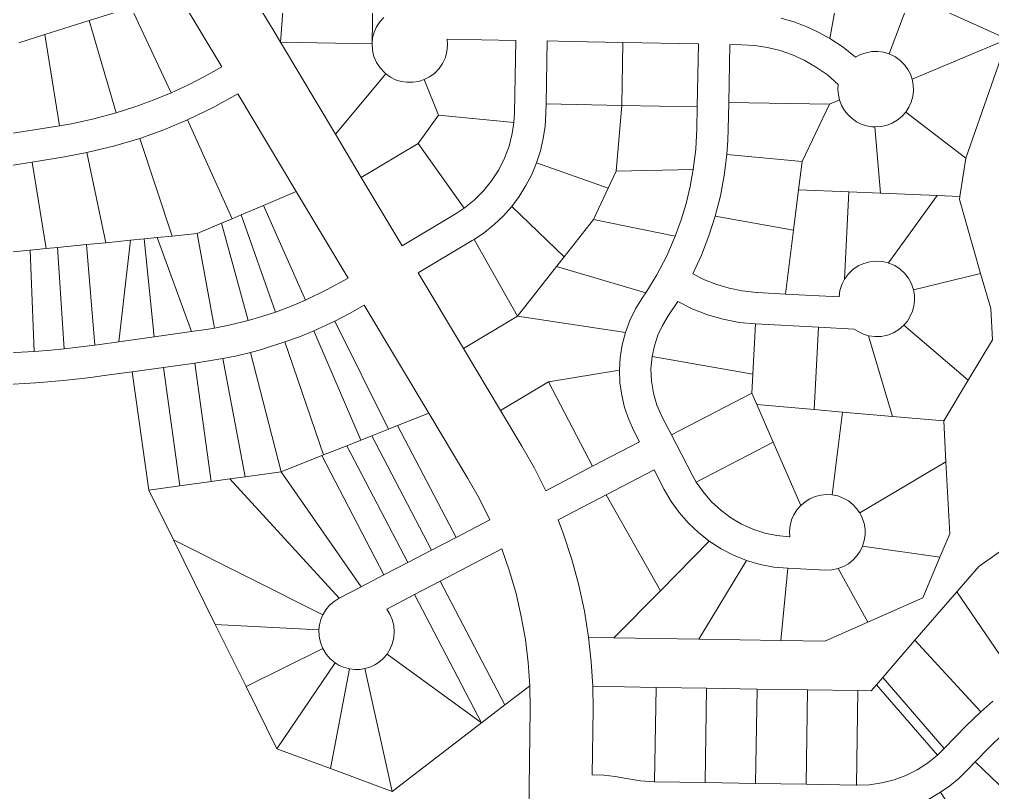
# Model space of a CAD drawing. Header units: feet. Extents: x 2741712 to 2750472, y 1004852 to 1013442.
# Drawn here: x 2742706 to 2744250, y 1011409 to 1012637 of the extents above; entities that cross this region are included whole.
import ezdxf

# ---------------------------------------------------------------- set-up
doc = ezdxf.new("R2010")
doc.units = ezdxf.units.FT
doc.header["$LTSCALE"] = 0.015
doc.header["$MEASUREMENT"] = 0
doc.layers.add('Carver County Parcels', color=7, linetype='Continuous')

msp = doc.modelspace()

# ---------------------------------------------------------------- linework, layer by layer
at = {"layer": 'Carver County Parcels', "lineweight": 5, "ltscale": 100}
for p, q in [((2743133, 1012769), (2743119.7, 1012601)), ((2743265.2, 1012598.3), (2743268.5, 1012766.8)), ((2743035.3, 1012742.2), (2743109.7, 1012617.8)), ((2744013.3, 1012723.1), (2743991.9, 1012606.8)), ((2743026.6, 1012561.9), (2742956.3, 1012679.5)), ((2744120.9, 1012674.6), (2744086, 1012582.4)), ((2742882.9, 1012656.3), (2742816.1, 1012635.2)), ((2742946.6, 1012520.6), (2742882.9, 1012656.3)), ((2744274, 1012605.5), (2744146, 1012663.2)), ((2743277.5, 1012633.4), (2743283.8, 1012640.4)), ((2743914.7, 1012638.9), (2743934.9, 1012633.1)), ((2742816.1, 1012635.2), (2742746, 1012613.1)), ((2742859.3, 1012488.7), (2742816.1, 1012635.2)), ((2743268.6, 1012616.8), (2743272.4, 1012625.4)), ((2743272.4, 1012625.4), (2743277.5, 1012633.4)), ((2743934.9, 1012633.1), (2743954.5, 1012625.8)), ((2743954.5, 1012625.8), (2743973.6, 1012617)), ((2742704.7, 1012600.1), (2742746, 1012613.1)), ((2742769.3, 1012468.3), (2742746, 1012613.1)), ((2743109.7, 1012617.8), (2743119.7, 1012601)), ((2743265.2, 1012598.3), (2743266.2, 1012607.7)), ((2743266.2, 1012607.7), (2743268.6, 1012616.8)), ((2743973.6, 1012617), (2743991.9, 1012606.8)), ((2743265.2, 1012598.3), (2743119.7, 1012601)), ((2743119.7, 1012601), (2743207.1, 1012454.8)), ((2743265.9, 1012588.1), (2743265.2, 1012598.3)), ((2743265.2, 1012598.3), (2743265.2, 1012598.3)), ((2743385.2, 1012596), (2743384.2, 1012586)), ((2743493.4, 1012603.8), (2743384.6, 1012605.9)), ((2743384.6, 1012605.9), (2743385.2, 1012596)), ((2743491.2, 1012488.5), (2743493.4, 1012603.8)), ((2743543.4, 1012602.9), (2743541.5, 1012502.9)), ((2743578.7, 1012602.2), (2743543.4, 1012602.9)), ((2743663.4, 1012600.6), (2743578.7, 1012602.2)), ((2743578.7, 1012602.2), (2743578.7, 1012602.2)), ((2743663.4, 1012600.6), (2743661.5, 1012500.6)), ((2743783.4, 1012598.3), (2743663.4, 1012600.6)), ((2743781.4, 1012498.3), (2743783.4, 1012598.3)), ((2743783.4, 1012598.3), (2743783.4, 1012598.3)), ((2743833.3, 1012597.3), (2743831.6, 1012505.4)), ((2743852.3, 1012597), (2743833.3, 1012597.3)), ((2743872.9, 1012595.7), (2743852.3, 1012597)), ((2743893.2, 1012592.5), (2743872.9, 1012595.7)), ((2743913.2, 1012587.5), (2743893.2, 1012592.5)), ((2743991.9, 1012606.8), (2744012.9, 1012592.8)), ((2744012.9, 1012592.8), (2744032.5, 1012576.9)), ((2744274, 1012605.5), (2744122.7, 1012542.2)), ((2744274, 1012605.5), (2744207.7, 1012416.8)), ((2743268.3, 1012578.2), (2743265.9, 1012588.1)), ((2743272.3, 1012568.8), (2743268.3, 1012578.2)), ((2743381.6, 1012576.4), (2743377.3, 1012567.3)), ((2743384.2, 1012586), (2743381.6, 1012576.4)), ((2743932.7, 1012580.7), (2743913.2, 1012587.5)), ((2743951.4, 1012572.2), (2743932.7, 1012580.7)), ((2744032.5, 1012576.9), (2744040.7, 1012581.3)), ((2744040.7, 1012581.3), (2744049.5, 1012584.3)), ((2744049.5, 1012584.3), (2744058.6, 1012586)), ((2744058.6, 1012586), (2744067.9, 1012586.2)), ((2744067.9, 1012586.2), (2744077.1, 1012585)), ((2744077.1, 1012585), (2744086, 1012582.4)), ((2744086, 1012582.4), (2744095.3, 1012578)), ((2744095.3, 1012578), (2744103.7, 1012572)), ((2743000.5, 1012547.1), (2743026.6, 1012561.9)), ((2743277.9, 1012560.2), (2743272.3, 1012568.8)), ((2743377.3, 1012567.3), (2743371.7, 1012559.1)), ((2743969.3, 1012562), (2743951.4, 1012572.2)), ((2743988, 1012548.9), (2743969.3, 1012562)), ((2744103.7, 1012572), (2744111, 1012564.6)), ((2744111, 1012564.6), (2744115.9, 1012557.7)), ((2742973.8, 1012533.3), (2743000.5, 1012547.1)), ((2743286.9, 1012550.9), (2743207.1, 1012454.8)), ((2743284.8, 1012552.7), (2743277.9, 1012560.2)), ((2743286.9, 1012550.9), (2743284.8, 1012552.7)), ((2743294.4, 1012545.6), (2743286.9, 1012550.9)), ((2743302.7, 1012541.4), (2743294.4, 1012545.6)), ((2743356.7, 1012546), (2743347.8, 1012541.5)), ((2743364.7, 1012551.9), (2743356.7, 1012546)), ((2743371.7, 1012559.1), (2743364.7, 1012551.9)), ((2744005.3, 1012533.9), (2743988, 1012548.9)), ((2744115.9, 1012557.7), (2744119.9, 1012550.2)), ((2744119.9, 1012550.2), (2744122.7, 1012542.2)), ((2742946.6, 1012520.6), (2742973.8, 1012533.3)), ((2743311.5, 1012538.6), (2743302.7, 1012541.4)), ((2743320.6, 1012537.2), (2743311.5, 1012538.6)), ((2743329.9, 1012537.2), (2743320.6, 1012537.2)), ((2743339, 1012538.7), (2743329.9, 1012537.2)), ((2743347.8, 1012541.5), (2743339, 1012538.7)), ((2743370.6, 1012485.3), (2743347.8, 1012541.5)), ((2743347.8, 1012541.5), (2743347.8, 1012541.5)), ((2744004.8, 1012525.6), (2744005.3, 1012533.9)), ((2744122.7, 1012542.2), (2744124.4, 1012533.1)), ((2744124.4, 1012533.1), (2744124.8, 1012523.9)), ((2742918, 1012508.8), (2742946.6, 1012520.6)), ((2742946.6, 1012520.6), (2742946.6, 1012520.6)), ((2743052.2, 1012519), (2743012.9, 1012497)), ((2743145, 1012363.7), (2743052.2, 1012519)), ((2744005.5, 1012517.3), (2744004.8, 1012525.6)), ((2744007.3, 1012509.2), (2744005.5, 1012517.3)), ((2744123.7, 1012514.8), (2744121.2, 1012505.9)), ((2744124.8, 1012523.9), (2744123.7, 1012514.8)), ((2742888.9, 1012498.1), (2742918, 1012508.8)), ((2743541.5, 1012502.9), (2743541.2, 1012487.5)), ((2743541.5, 1012502.9), (2743661.5, 1012500.6)), ((2743653, 1012396.1), (2743661.5, 1012500.6)), ((2743661.5, 1012500.6), (2743781.4, 1012498.3)), ((2743661.5, 1012500.6), (2743661.5, 1012500.6)), ((2743831.6, 1012505.4), (2743830.8, 1012462.4)), ((2743991.5, 1012502.3), (2743831.6, 1012505.4)), ((2743991.5, 1012502.3), (2743948, 1012411.3)), ((2744007.3, 1012509.2), (2743991.5, 1012502.3)), ((2743991.5, 1012502.3), (2743991.5, 1012502.3)), ((2744007.3, 1012509.2), (2744007.3, 1012509.2)), ((2744010.6, 1012500.6), (2744007.3, 1012509.2)), ((2744015.2, 1012492.6), (2744010.6, 1012500.6)), ((2744121.2, 1012505.9), (2744117.4, 1012497.5)), ((2742823.9, 1012479.2), (2742859.3, 1012488.7)), ((2742859.3, 1012488.7), (2742888.9, 1012498.1)), ((2742859.3, 1012488.7), (2742859.3, 1012488.7)), ((2743012.9, 1012497), (2742972.4, 1012477.4)), ((2743338.3, 1012440), (2743370.6, 1012485.3)), ((2743490.4, 1012473.5), (2743370.6, 1012485.3)), ((2743490.4, 1012473.5), (2743491.2, 1012488.5)), ((2743541.2, 1012487.5), (2743540, 1012467.6)), ((2743780.8, 1012463.4), (2743781.4, 1012498.3)), ((2743781.4, 1012498.3), (2743781.4, 1012498.3)), ((2744020.9, 1012485.4), (2744015.2, 1012492.6)), ((2744027.2, 1012479.6), (2744020.9, 1012485.4)), ((2744112.4, 1012489.8), (2744106.1, 1012482.8)), ((2744117.4, 1012497.5), (2744112.4, 1012489.8)), ((2744112.4, 1012489.8), (2744207.7, 1012416.8)), ((2742632.2, 1012446.2), (2742769.3, 1012468.3)), ((2742769.3, 1012468.3), (2742788, 1012471.5)), ((2742769.3, 1012468.3), (2742769.3, 1012468.3)), ((2742788, 1012471.5), (2742823.9, 1012479.2)), ((2742972.4, 1012477.4), (2742935, 1012461.7)), ((2743043, 1012320.4), (2742972.4, 1012477.4)), ((2743487.8, 1012455.9), (2743490.4, 1012473.5)), ((2743490.4, 1012473.5), (2743490.4, 1012473.5)), ((2744034.3, 1012474.7), (2744027.2, 1012479.6)), ((2744041.9, 1012470.9), (2744034.3, 1012474.7)), ((2744050.1, 1012468.2), (2744041.9, 1012470.9)), ((2744058.5, 1012466.7), (2744050.1, 1012468.2)), ((2744081.9, 1012468.8), (2744072.7, 1012466.8)), ((2744090.7, 1012472.2), (2744081.9, 1012468.8)), ((2744098.8, 1012476.9), (2744090.7, 1012472.2)), ((2744106.1, 1012482.8), (2744098.8, 1012476.9)), ((2742935, 1012461.7), (2742896.9, 1012448.1)), ((2743207.1, 1012454.8), (2743248.1, 1012386.2)), ((2743482.7, 1012435.9), (2743487.8, 1012455.9)), ((2743540, 1012467.6), (2743537.1, 1012447.8)), ((2743779.1, 1012430.9), (2743780.8, 1012463.4)), ((2743830.8, 1012462.4), (2743830.2, 1012445.2)), ((2744063.3, 1012466.3), (2744058.5, 1012466.7)), ((2744072.7, 1012466.8), (2744063.3, 1012466.3)), ((2744063.3, 1012466.3), (2744072.3, 1012361.2)), ((2744063.3, 1012466.3), (2744063.3, 1012466.3)), ((2742896.9, 1012448.1), (2742855.1, 1012435.6)), ((2742896.9, 1012448.1), (2742948, 1012293)), ((2743248.1, 1012386.2), (2743338.3, 1012440)), ((2743338.3, 1012440), (2743411.3, 1012337.2)), ((2743537.1, 1012447.8), (2743532.6, 1012428.3)), ((2743830.2, 1012445.2), (2743828.5, 1012422.5)), ((2742812.7, 1012425.5), (2742777.2, 1012418.9)), ((2742855.1, 1012435.6), (2742812.7, 1012425.5)), ((2742842.6, 1012282.5), (2742812.7, 1012425.5)), ((2743475.6, 1012416.5), (2743482.7, 1012435.9)), ((2743532.6, 1012428.3), (2743526.5, 1012409.3)), ((2743775.2, 1012398.7), (2743779.1, 1012430.9)), ((2743828.5, 1012422.5), (2743824.4, 1012389.4)), ((2743828.5, 1012422.5), (2743948, 1012411.3)), ((2742725.9, 1012410.6), (2742640.1, 1012396.8)), ((2742777.2, 1012418.9), (2742725.9, 1012410.6)), ((2742748, 1012273.1), (2742725.9, 1012410.6)), ((2743466.3, 1012398), (2743475.6, 1012416.5)), ((2743526.5, 1012409.3), (2743518.8, 1012390.8)), ((2743526.5, 1012409.3), (2743640.2, 1012369)), ((2743942.4, 1012366.7), (2743948, 1012411.3)), ((2743948, 1012411.3), (2743948, 1012411.3)), ((2744207.7, 1012416.8), (2744198.3, 1012355.9)), ((2744207.7, 1012416.8), (2744207.7, 1012416.8)), ((2743455.1, 1012380.7), (2743466.3, 1012398)), ((2743518.8, 1012390.8), (2743509.6, 1012373.1)), ((2743640.2, 1012369), (2743653, 1012396.1)), ((2743775.2, 1012398.7), (2743653, 1012396.1)), ((2743770.3, 1012371.6), (2743775.2, 1012398.7)), ((2743248.1, 1012386.2), (2743312.9, 1012277.7)), ((2743442.1, 1012364.6), (2743455.1, 1012380.7)), ((2743824.4, 1012389.4), (2743818.2, 1012356.7)), ((2743145, 1012363.7), (2743092.7, 1012341.5)), ((2743227.1, 1012226.4), (2743145, 1012363.7)), ((2743145, 1012363.7), (2743145, 1012363.7)), ((2743427.5, 1012350.1), (2743442.1, 1012364.6)), ((2743509.6, 1012373.1), (2743499, 1012356.1)), ((2743616.6, 1012319.3), (2743640.2, 1012369)), ((2743640.2, 1012369), (2743640.2, 1012369)), ((2743763.9, 1012344.9), (2743770.3, 1012371.6)), ((2743942.4, 1012366.7), (2743934.3, 1012302.2)), ((2743942.4, 1012366.7), (2744022.3, 1012363.3)), ((2744022.3, 1012363.3), (2744015.4, 1012224.8)), ((2744022.3, 1012363.3), (2744022.3, 1012363.3)), ((2744022.3, 1012363.3), (2744072.3, 1012361.2)), ((2744072.3, 1012361.2), (2744162.2, 1012357.4)), ((2744072.3, 1012361.2), (2744072.3, 1012361.2)), ((2743411.3, 1012337.2), (2743427.5, 1012350.1)), ((2743499, 1012356.1), (2743487, 1012340.1)), ((2743756, 1012318.6), (2743763.9, 1012344.9)), ((2743818.2, 1012356.7), (2743810.1, 1012324.4)), ((2744085, 1012250.4), (2744162.2, 1012357.4)), ((2744162.2, 1012357.4), (2744198.3, 1012355.9)), ((2744197.6, 1012351.1), (2744198.3, 1012355.9)), ((2744197.6, 1012351.1), (2744231.3, 1012233.6)), ((2744198.3, 1012355.9), (2744198.3, 1012355.9)), ((2743092.7, 1012341.5), (2743057.7, 1012326.7)), ((2743092.7, 1012341.5), (2743159.5, 1012191.3)), ((2743312.9, 1012277.7), (2743398.8, 1012329)), ((2743398.8, 1012329), (2743411.3, 1012337.2)), ((2743411.3, 1012337.2), (2743411.3, 1012337.2)), ((2743487, 1012340.1), (2743473.7, 1012325.2)), ((2743570.3, 1012260.3), (2743487, 1012340.1)), ((2743043, 1012320.4), (2743026.4, 1012313.4)), ((2743057.7, 1012326.7), (2743043, 1012320.4)), ((2743043, 1012320.4), (2743043, 1012320.4)), ((2743111.9, 1012172.4), (2743057.7, 1012326.7)), ((2743473.7, 1012325.2), (2743459.2, 1012311.4)), ((2743570.3, 1012260.3), (2743616.6, 1012319.3)), ((2743616.6, 1012319.3), (2743746.6, 1012292.7)), ((2743746.6, 1012292.7), (2743756, 1012318.6)), ((2743810.1, 1012324.4), (2743800.1, 1012293.2)), ((2743934.3, 1012302.2), (2743810.1, 1012324.4)), ((2743026.4, 1012313.4), (2742987.8, 1012297)), ((2743026.4, 1012313.4), (2743068.5, 1012158.9)), ((2743443.6, 1012298.9), (2743427.1, 1012287.7)), ((2743459.2, 1012311.4), (2743443.6, 1012298.9)), ((2743934.3, 1012302.2), (2743921.6, 1012201)), ((2743934.3, 1012302.2), (2743934.3, 1012302.2)), ((2742842.6, 1012282.5), (2742812, 1012279.5)), ((2742881.6, 1012286.4), (2742842.6, 1012282.5)), ((2742842.6, 1012282.5), (2742842.6, 1012282.5)), ((2742863.1, 1012125.1), (2742881.6, 1012286.4)), ((2742903.5, 1012288.6), (2742881.6, 1012286.4)), ((2742924.4, 1012290.7), (2742903.5, 1012288.6)), ((2742919.5, 1012133), (2742903.5, 1012288.6)), ((2742948, 1012293), (2742924.4, 1012290.7)), ((2742978.9, 1012141.3), (2742924.4, 1012290.7)), ((2742948, 1012293), (2742987.8, 1012297)), ((2742948, 1012293), (2742948, 1012293)), ((2743015, 1012146.8), (2742987.8, 1012297)), ((2743424.4, 1012286.1), (2743338.6, 1012234.8)), ((2743427.1, 1012287.7), (2743424.4, 1012286.1)), ((2743496.2, 1012166), (2743427.1, 1012287.7)), ((2743733.1, 1012261.7), (2743746.6, 1012292.7)), ((2743746.6, 1012292.7), (2743746.6, 1012292.7)), ((2743800.1, 1012293.2), (2743788.3, 1012262.6)), ((2742678.7, 1012266.2), (2742722.4, 1012270.6)), ((2742748, 1012273.1), (2742722.4, 1012270.6)), ((2742722.4, 1012270.6), (2742728.8, 1012109.8)), ((2742748, 1012273.1), (2742766.2, 1012274.9)), ((2742748, 1012273.1), (2742748, 1012273.1)), ((2742812, 1012279.5), (2742766.2, 1012274.9)), ((2742766.2, 1012274.9), (2742776.6, 1012114)), ((2742812, 1012279.5), (2742825.3, 1012119.8)), ((2743570.3, 1012260.3), (2743558, 1012244.6)), ((2743570.3, 1012260.3), (2743570.3, 1012260.3)), ((2743717.5, 1012231.7), (2743733.1, 1012261.7)), ((2743788.3, 1012262.6), (2743774.7, 1012232.8)), ((2744045.8, 1012249.7), (2744055.4, 1012252.3)), ((2744055.4, 1012252.3), (2744065.3, 1012253.3)), ((2744065.3, 1012253.3), (2744075.3, 1012252.7)), ((2744075.3, 1012252.7), (2744085, 1012250.4)), ((2743496.2, 1012166), (2743558, 1012244.6)), ((2743699.8, 1012202.9), (2743558, 1012244.6)), ((2744021.3, 1012232.9), (2744028.5, 1012239.8)), ((2744028.5, 1012239.8), (2744036.7, 1012245.5)), ((2744036.7, 1012245.5), (2744045.8, 1012249.7)), ((2744085, 1012250.4), (2744085.7, 1012250.1)), ((2744085.7, 1012250.1), (2744094.9, 1012246.1)), ((2744094.9, 1012246.1), (2744103.3, 1012240.7)), ((2744103.3, 1012240.7), (2744110.7, 1012233.9)), ((2743193.8, 1012207.9), (2743227.1, 1012226.4)), ((2743338.6, 1012234.8), (2743410.4, 1012114.7)), ((2743699.8, 1012202.9), (2743717.5, 1012231.7)), ((2743774.7, 1012232.8), (2743793.2, 1012223.6)), ((2743793.2, 1012223.6), (2743812.4, 1012215.9)), ((2744010.8, 1012215.9), (2744015.4, 1012224.8)), ((2744015.4, 1012224.8), (2744021.3, 1012232.9)), ((2744110.7, 1012233.9), (2744116.8, 1012225.9)), ((2744116.8, 1012225.9), (2744121.5, 1012217.1)), ((2744124.7, 1012207.6), (2744231.3, 1012233.6)), ((2744247.3, 1012178.1), (2744231.3, 1012233.6)), ((2743159.5, 1012191.3), (2743193.8, 1012207.9)), ((2743812.4, 1012215.9), (2743832.2, 1012210.1)), ((2743832.2, 1012210.1), (2743852.5, 1012205.9)), ((2743852.5, 1012205.9), (2743875.4, 1012203.5)), ((2744006.5, 1012196.5), (2744007.9, 1012206.4)), ((2744007.9, 1012206.4), (2744010.8, 1012215.9)), ((2744121.5, 1012217.1), (2744124.7, 1012207.6)), ((2744124.7, 1012207.6), (2744126.1, 1012199.1)), ((2743135.9, 1012181.4), (2743159.5, 1012191.3)), ((2743159.5, 1012191.3), (2743159.5, 1012191.3)), ((2743683.5, 1012177.3), (2743694.2, 1012194.6)), ((2743694.2, 1012194.6), (2743699.8, 1012202.9)), ((2743699.8, 1012202.9), (2743699.8, 1012202.9)), ((2743875.4, 1012203.5), (2743876.7, 1012203.4)), ((2743876.7, 1012203.4), (2743921.6, 1012201)), ((2743921.6, 1012201), (2744006.5, 1012196.5)), ((2744126.3, 1012190.4), (2744125.3, 1012181.9)), ((2744126.1, 1012199.1), (2744126.3, 1012190.4)), ((2743111.9, 1012172.4), (2743135.9, 1012181.4)), ((2743252.7, 1012183.5), (2743229.7, 1012170.3)), ((2743355.3, 1012011.9), (2743252.7, 1012183.5)), ((2743674.6, 1012159), (2743683.5, 1012177.3)), ((2743750.4, 1012189.1), (2743735.4, 1012166.2)), ((2743773.6, 1012177.5), (2743750.4, 1012189.1)), ((2743797.8, 1012168.1), (2743773.6, 1012177.5)), ((2744125.3, 1012181.9), (2744123.1, 1012173.6)), ((2744247.3, 1012178.1), (2744249.9, 1012128.2)), ((2743068.5, 1012158.9), (2743090.3, 1012165.3)), ((2743090.3, 1012165.3), (2743111.9, 1012172.4)), ((2743111.9, 1012172.4), (2743111.9, 1012172.4)), ((2743229.7, 1012170.3), (2743206.2, 1012158.1)), ((2743410.4, 1012114.7), (2743496.2, 1012166)), ((2743496.2, 1012166), (2743496.2, 1012166)), ((2743667.5, 1012140), (2743496.2, 1012166)), ((2743667.5, 1012140), (2743674.6, 1012159)), ((2743735.4, 1012166.2), (2743726.3, 1012151.2)), ((2743822.7, 1012160.9), (2743797.8, 1012168.1)), ((2743848.2, 1012156), (2743822.7, 1012160.9)), ((2744119.6, 1012165.6), (2744115, 1012158.1)), ((2744123.1, 1012173.6), (2744119.6, 1012165.6)), ((2742989.7, 1012142.8), (2743002.3, 1012144.7)), ((2743002.3, 1012144.7), (2743015, 1012146.8)), ((2743015, 1012146.8), (2743040.8, 1012152)), ((2743015, 1012146.8), (2743015, 1012146.8)), ((2743040.8, 1012152), (2743066.4, 1012158.3)), ((2743066.4, 1012158.3), (2743068.5, 1012158.9)), ((2743068.5, 1012158.9), (2743068.5, 1012158.9)), ((2743206.2, 1012158.1), (2743172.7, 1012142.5)), ((2743206.2, 1012158.1), (2743291.5, 1011986.5)), ((2743726.3, 1012151.2), (2743718.9, 1012135.4)), ((2743874.1, 1012153.5), (2743848.2, 1012156)), ((2743869.8, 1012073.6), (2743874.1, 1012153.5)), ((2743874.1, 1012153.5), (2743874.1, 1012153.5)), ((2743973.9, 1012148.2), (2743874.1, 1012153.5)), ((2743973.9, 1012148.2), (2743967, 1012017.4)), ((2743973.9, 1012148.2), (2743973.9, 1012148.2)), ((2744030.7, 1012145.2), (2743973.9, 1012148.2)), ((2744037.7, 1012140.7), (2744030.7, 1012145.2)), ((2744101.5, 1012144.7), (2744092.8, 1012139.5)), ((2744109.2, 1012151.3), (2744101.5, 1012144.7)), ((2744115, 1012158.1), (2744109.2, 1012151.3)), ((2744109.2, 1012151.3), (2744211.3, 1012063.9)), ((2742863.1, 1012125.1), (2742919.5, 1012133)), ((2742919.5, 1012133), (2742978.9, 1012141.3)), ((2742919.5, 1012133), (2742919.5, 1012133)), ((2742978.9, 1012141.3), (2742989.7, 1012142.8)), ((2742978.9, 1012141.3), (2742978.9, 1012141.3)), ((2743150, 1012133.2), (2743127, 1012124.8)), ((2743172.7, 1012142.5), (2743150, 1012133.2)), ((2743172.7, 1012142.5), (2743247.5, 1011969)), ((2743662.4, 1012120.3), (2743667.5, 1012140)), ((2743667.5, 1012140), (2743667.5, 1012140)), ((2743718.9, 1012135.4), (2743713.4, 1012118.8)), ((2744045.2, 1012137.2), (2744037.7, 1012140.7)), ((2744053.2, 1012134.8), (2744045.2, 1012137.2)), ((2744053.2, 1012134.8), (2744053.2, 1012134.8)), ((2744063.3, 1012133.4), (2744053.2, 1012134.8)), ((2744053.2, 1012134.8), (2744091.5, 1012006.6)), ((2744073.4, 1012133.7), (2744063.3, 1012133.4)), ((2744083.3, 1012135.8), (2744073.4, 1012133.7)), ((2744092.8, 1012139.5), (2744083.3, 1012135.8)), ((2744211.3, 1012063.9), (2744249.9, 1012128.2)), ((2742755.7, 1012112), (2742776.6, 1012114)), ((2742776.6, 1012114), (2742825.3, 1012119.8)), ((2742776.6, 1012114), (2742776.6, 1012114)), ((2742825.3, 1012119.8), (2742833.4, 1012120.9)), ((2742825.3, 1012119.8), (2742825.3, 1012119.8)), ((2742833.4, 1012120.9), (2742863.1, 1012125.1)), ((2742863.1, 1012125.1), (2742863.1, 1012125.1)), ((2743089.7, 1012113), (2743072.5, 1012108.3)), ((2743127, 1012124.8), (2743089.7, 1012113)), ((2743188.3, 1011945.5), (2743127, 1012124.8)), ((2743410.4, 1012114.7), (2743469.4, 1012016)), ((2743659.2, 1012100.3), (2743662.4, 1012120.3)), ((2743713.4, 1012118.8), (2743709.8, 1012101.7)), ((2742678.9, 1012106.9), (2742728.8, 1012109.8)), ((2742728.8, 1012109.8), (2742755.7, 1012112)), ((2742728.8, 1012109.8), (2742728.8, 1012109.8)), ((2743028.6, 1012098.5), (2742996.6, 1012093.2)), ((2743050.6, 1012103), (2743028.6, 1012098.5)), ((2743063.9, 1011910.8), (2743028.6, 1012098.5)), ((2743072.5, 1012108.3), (2743050.6, 1012103)), ((2743072.5, 1012108.3), (2743121.1, 1011918.8)), ((2743658, 1012080), (2743659.2, 1012100.3)), ((2743709.8, 1012101.7), (2743708, 1012082.2)), ((2743869.8, 1012073.6), (2743709.8, 1012101.7)), ((2742934.1, 1012084.5), (2742884.6, 1012077.6)), ((2742983.7, 1012091.4), (2742934.1, 1012084.5)), ((2742934.1, 1012084.5), (2742960.4, 1011896.4)), ((2742996.6, 1012093.2), (2742983.7, 1012091.4)), ((2743009.9, 1011903.3), (2742983.7, 1012091.4)), ((2743708, 1012082.2), (2743708.7, 1012062.7)), ((2742818.7, 1012068.5), (2742775.3, 1012063.6)), ((2742840.3, 1012071.4), (2742818.7, 1012068.5)), ((2742884.6, 1012077.6), (2742840.3, 1012071.4)), ((2742884.6, 1012077.6), (2742910.9, 1011889.5)), ((2743658, 1012080), (2743545.5, 1012061.4)), ((2743658.8, 1012060), (2743658, 1012080)), ((2743868.2, 1012043.6), (2743869.8, 1012073.6)), ((2743869.8, 1012073.6), (2743869.8, 1012073.6)), ((2742731.8, 1012059.9), (2742678.3, 1012056.8)), ((2742775.3, 1012063.6), (2742731.8, 1012059.9)), ((2743545.5, 1012061.4), (2743469.4, 1012016)), ((2743615.4, 1011927.3), (2743545.5, 1012061.4)), ((2743661.5, 1012040.2), (2743658.8, 1012060)), ((2743708.7, 1012062.7), (2743711.9, 1012043.3)), ((2744211.3, 1012063.9), (2744172.7, 1011999.6)), ((2744211.3, 1012063.9), (2744211.3, 1012063.9)), ((2743666.1, 1012020.8), (2743661.5, 1012040.2)), ((2743711.9, 1012043.3), (2743717.5, 1012024.6)), ((2743740.6, 1011977.4), (2743868.2, 1012043.6)), ((2743876.2, 1012025.3), (2743868.2, 1012043.6)), ((2743672.7, 1012001.9), (2743666.1, 1012020.8)), ((2743717.5, 1012024.6), (2743725.4, 1012006.7)), ((2743902, 1011965.6), (2743876.2, 1012025.3)), ((2743876.2, 1012025.3), (2743876.2, 1012025.3)), ((2743876.2, 1012025.3), (2743967, 1012017.4)), ((2743355.3, 1012011.9), (2743305.9, 1011992.2)), ((2743355.3, 1012011.9), (2743355.3, 1012011.9)), ((2743417.4, 1011908.1), (2743355.3, 1012011.9)), ((2743469.4, 1012016), (2743503.2, 1011959.4)), ((2743725.4, 1012006.7), (2743740.6, 1011977.4)), ((2743967, 1012017.4), (2744012.1, 1012013.5)), ((2743967, 1012017.4), (2743967, 1012017.4)), ((2744012.1, 1012013.5), (2743995.5, 1011882)), ((2744012.1, 1012013.5), (2744091.5, 1012006.6)), ((2744091.5, 1012006.6), (2744091.5, 1012006.6)), ((2744091.5, 1012006.6), (2744172.7, 1011999.6)), ((2743305.9, 1011992.2), (2743291.5, 1011986.5)), ((2743305.9, 1011992.2), (2743398.6, 1011814.5)), ((2743681, 1011983.7), (2743672.7, 1012001.9)), ((2744172.7, 1011999.6), (2744176.2, 1011934.2)), ((2743247.5, 1011969), (2743264.8, 1011975.9)), ((2743264.8, 1011975.9), (2743291.5, 1011986.5)), ((2743264.8, 1011975.9), (2743359.6, 1011794.1)), ((2743291.5, 1011986.5), (2743291.5, 1011986.5)), ((2743690, 1011966.1), (2743681, 1011983.7)), ((2743740.6, 1011977.4), (2743773.6, 1011913.7)), ((2743188.3, 1011945.5), (2743225.1, 1011960.1)), ((2743225.1, 1011960.1), (2743247.5, 1011969)), ((2743321.9, 1011774.5), (2743225.1, 1011960.1)), ((2743247.5, 1011969), (2743247.5, 1011969)), ((2743503.2, 1011959.4), (2743522.9, 1011924.4)), ((2743615.4, 1011927.3), (2743690, 1011966.1)), ((2743902, 1011965.6), (2743780, 1011902.4)), ((2743945.7, 1011865), (2743902, 1011965.6)), ((2743185.4, 1011944.3), (2743121.1, 1011918.8)), ((2743185.4, 1011944.3), (2743188.3, 1011945.5)), ((2743284.2, 1011754.9), (2743185.4, 1011944.3)), ((2743188.3, 1011945.5), (2743188.3, 1011945.5)), ((2743570.4, 1011903.8), (2743615.4, 1011927.3)), ((2743615.4, 1011927.3), (2743615.4, 1011927.3)), ((2744176.2, 1011934.2), (2744039.4, 1011853.5)), ((2744182.2, 1011819.9), (2744176.2, 1011934.2)), ((2743121.1, 1011918.8), (2743063.9, 1011910.8)), ((2743247.8, 1011735.9), (2743121.1, 1011918.8)), ((2743121.1, 1011918.8), (2743121.1, 1011918.8)), ((2743522.9, 1011924.4), (2743540.9, 1011888.5)), ((2743713.1, 1011921.8), (2743636.8, 1011882.1)), ((2743729.2, 1011890.7), (2743713.1, 1011921.8)), ((2743773.6, 1011913.7), (2743780, 1011902.4)), ((2742960.4, 1011896.4), (2742910.9, 1011889.5)), ((2743009.9, 1011903.3), (2742960.4, 1011896.4)), ((2742960.4, 1011896.4), (2742960.4, 1011896.4)), ((2743039.7, 1011907.4), (2743009.9, 1011903.3)), ((2743009.9, 1011903.3), (2743009.9, 1011903.3)), ((2743063.9, 1011910.8), (2743039.7, 1011907.4)), ((2743039.7, 1011907.4), (2743212.9, 1011717.7)), ((2743063.9, 1011910.8), (2743063.9, 1011910.8)), ((2743435.6, 1011875.7), (2743417.4, 1011908.1)), ((2743540.9, 1011888.5), (2743570.4, 1011903.8)), ((2743780, 1011902.4), (2743791.2, 1011886.1)), ((2742949.9, 1011810.6), (2742910.9, 1011889.5)), ((2742910.9, 1011889.5), (2742910.9, 1011889.5)), ((2743636.8, 1011882.1), (2743560.7, 1011842.4)), ((2743636.8, 1011882.1), (2743722.9, 1011729.8)), ((2743740.2, 1011871.7), (2743729.2, 1011890.7)), ((2743791.2, 1011886.1), (2743804.2, 1011871.1)), ((2743968.6, 1011879.3), (2743977.4, 1011881.5)), ((2743977.4, 1011881.5), (2743986.5, 1011882.5)), ((2743986.5, 1011882.5), (2743995.5, 1011882)), ((2743995.5, 1011882), (2744004.6, 1011880.2)), ((2743452, 1011842.3), (2743435.6, 1011875.7)), ((2743753, 1011853.8), (2743740.2, 1011871.7)), ((2743804.2, 1011871.1), (2743818.7, 1011857.5)), ((2743945.7, 1011865), (2743952.6, 1011870.9)), ((2743952.6, 1011870.9), (2743960.3, 1011875.7)), ((2743960.3, 1011875.7), (2743968.6, 1011879.3)), ((2744004.6, 1011880.2), (2744013.2, 1011876.9)), ((2744013.2, 1011876.9), (2744021.3, 1011872.4)), ((2744021.3, 1011872.4), (2744028.5, 1011866.7)), ((2744028.5, 1011866.7), (2744034.4, 1011860.5)), ((2743767.4, 1011837.2), (2743753, 1011853.8)), ((2743818.7, 1011857.5), (2743834.6, 1011845.7)), ((2743931.3, 1011842.1), (2743934.9, 1011850.4)), ((2743934.9, 1011850.4), (2743939.7, 1011858.1)), ((2743939.7, 1011858.1), (2743945.7, 1011865)), ((2743945.7, 1011865), (2743945.7, 1011865)), ((2744034.4, 1011860.5), (2744039.4, 1011853.5)), ((2744039.4, 1011853.5), (2744043.5, 1011845.3)), ((2743398.6, 1011814.5), (2743452, 1011842.3)), ((2743452, 1011842.3), (2743452, 1011842.3)), ((2743560.7, 1011842.4), (2743569.4, 1011819.3)), ((2743783.3, 1011822), (2743767.4, 1011837.2)), ((2743834.6, 1011845.7), (2743851.6, 1011835.6)), ((2743851.6, 1011835.6), (2743869.7, 1011827.4)), ((2743929, 1011833.3), (2743931.3, 1011842.1)), ((2744043.5, 1011845.3), (2744046.3, 1011836.6)), ((2744046.3, 1011836.6), (2744047.8, 1011827.6)), ((2743569.4, 1011819.3), (2743582.5, 1011779.3)), ((2743800.6, 1011808.4), (2743783.3, 1011822)), ((2743869.7, 1011827.4), (2743888.5, 1011821.3)), ((2743888.5, 1011821.3), (2743907.9, 1011817.2)), ((2743928, 1011824.3), (2743929, 1011833.3)), ((2743928.5, 1011815.2), (2743928, 1011824.3)), ((2744047.8, 1011827.6), (2744047.9, 1011818.4)), ((2744182.2, 1011819.9), (2744166.6, 1011783.1)), ((2743016.4, 1011676.1), (2742949.9, 1011810.6)), ((2742949.9, 1011810.6), (2743187, 1011691.4)), ((2743359.6, 1011794.1), (2743398.6, 1011814.5)), ((2743398.6, 1011814.5), (2743398.6, 1011814.5)), ((2743800.6, 1011808.4), (2743722.9, 1011729.8)), ((2743819.4, 1011796.3), (2743800.6, 1011808.4)), ((2743800.6, 1011808.4), (2743800.6, 1011808.4)), ((2743907.9, 1011817.2), (2743927.6, 1011815.2)), ((2743927.6, 1011815.2), (2743928.5, 1011815.2)), ((2744046.6, 1011809.4), (2744043.9, 1011800.6)), ((2744047.9, 1011818.4), (2744046.6, 1011809.4)), ((2743321.9, 1011774.5), (2743359.6, 1011794.1)), ((2743359.6, 1011794.1), (2743359.6, 1011794.1)), ((2743471.4, 1011796.1), (2743373.6, 1011745.1)), ((2743483.6, 1011760.9), (2743471.4, 1011796.1)), ((2743839.2, 1011786.1), (2743819.4, 1011796.3)), ((2744039.9, 1011792.4), (2744034.8, 1011784.9)), ((2744043.9, 1011800.6), (2744039.9, 1011792.4)), ((2744043.9, 1011800.6), (2744166.6, 1011783.1)), ((2744271.9, 1011798.7), (2744228.3, 1011768.1)), ((2743284.2, 1011754.9), (2743321.9, 1011774.5)), ((2743321.9, 1011774.5), (2743321.9, 1011774.5)), ((2743582.5, 1011779.3), (2743593.6, 1011738.6)), ((2743784.1, 1011652.8), (2743859.9, 1011777.8)), ((2743859.9, 1011777.8), (2743839.2, 1011786.1)), ((2743859.9, 1011777.8), (2743859.9, 1011777.8)), ((2743881.3, 1011771.5), (2743859.9, 1011777.8)), ((2744028.6, 1011778.3), (2744021.4, 1011772.7)), ((2744034.8, 1011784.9), (2744028.6, 1011778.3)), ((2744139.3, 1011718.6), (2744166.6, 1011783.1)), ((2744166.6, 1011783.1), (2744166.6, 1011783.1)), ((2743493.8, 1011725.2), (2743483.6, 1011760.9)), ((2743903.2, 1011767.4), (2743881.3, 1011771.5)), ((2743925.4, 1011765.3), (2743903.2, 1011767.4)), ((2743925.4, 1011765.3), (2743914, 1011650.6)), ((2743985.3, 1011762.6), (2743925.4, 1011765.3)), ((2743925.4, 1011765.3), (2743925.4, 1011765.3)), ((2743995.3, 1011762.9), (2743985.3, 1011762.6)), ((2744005, 1011765), (2743995.3, 1011762.9)), ((2744013.5, 1011768.2), (2744005, 1011765)), ((2744005, 1011765), (2744005, 1011765)), ((2744005, 1011765), (2744052.5, 1011679.9)), ((2744021.4, 1011772.7), (2744013.5, 1011768.2)), ((2744193.7, 1011728.1), (2744228.3, 1011768.1)), ((2743247.8, 1011735.9), (2743284.2, 1011754.9)), ((2743284.2, 1011754.9), (2743284.2, 1011754.9)), ((2743373.6, 1011745.1), (2743332.8, 1011723.8)), ((2743476.2, 1011548.3), (2743373.6, 1011745.1)), ((2743212.9, 1011717.7), (2743247.8, 1011735.9)), ((2743247.8, 1011735.9), (2743247.8, 1011735.9)), ((2743593.6, 1011738.6), (2743602.4, 1011697.4)), ((2743649.1, 1011655.1), (2743722.9, 1011729.8)), ((2743722.9, 1011729.8), (2743722.9, 1011729.8)), ((2744127, 1011651.2), (2744193.7, 1011728.1)), ((2744291.1, 1011584.7), (2744193.7, 1011728.1)), ((2743197.9, 1011706.6), (2743205, 1011712.8)), ((2743205, 1011712.8), (2743212.9, 1011717.7)), ((2743212.9, 1011717.7), (2743212.9, 1011717.7)), ((2743332.8, 1011723.8), (2743288.5, 1011700.7)), ((2743332.8, 1011723.8), (2743439.1, 1011519.8)), ((2743502.2, 1011689), (2743493.8, 1011725.2)), ((2744139.3, 1011718.6), (2744052.5, 1011679.9)), ((2743187, 1011691.4), (2743191.9, 1011699.5)), ((2743191.9, 1011699.5), (2743197.9, 1011706.6)), ((2743288.5, 1011700.7), (2743293.6, 1011692.7)), ((2743602.4, 1011697.4), (2743609.1, 1011655.8)), ((2743181.7, 1011675.8), (2743183.8, 1011683.8)), ((2743183.8, 1011683.8), (2743187, 1011691.4)), ((2743187, 1011691.4), (2743187, 1011691.4)), ((2743293.6, 1011692.7), (2743297.4, 1011683.9)), ((2743297.4, 1011683.9), (2743299.8, 1011674.6)), ((2743508.6, 1011652.4), (2743502.2, 1011689)), ((2743180.7, 1011667.6), (2743016.4, 1011676.1)), ((2743065.2, 1011577.5), (2743016.4, 1011676.1)), ((2743180.7, 1011667.6), (2743181.7, 1011675.8)), ((2743181.1, 1011657.4), (2743180.7, 1011667.6)), ((2743180.7, 1011667.6), (2743180.7, 1011667.6)), ((2743299.8, 1011674.6), (2743300.6, 1011665.1)), ((2743300.6, 1011665.1), (2743300, 1011655.5)), ((2744052.5, 1011679.9), (2743984, 1011649.4)), ((2743183.2, 1011647.4), (2743181.1, 1011657.4)), ((2743300, 1011655.5), (2743297.8, 1011646.2)), ((2743513.1, 1011615.6), (2743508.6, 1011652.4)), ((2743609.1, 1011655.8), (2743649.1, 1011655.1)), ((2743609.1, 1011655.8), (2743613.3, 1011616.9)), ((2743649.1, 1011655.1), (2743784.1, 1011652.8)), ((2743914, 1011650.6), (2743784.1, 1011652.8)), ((2743914, 1011650.6), (2743984, 1011649.4)), ((2744075.8, 1011592), (2744127, 1011651.2)), ((2744127, 1011651.2), (2744231.4, 1011537.5)), ((2743186.9, 1011637.9), (2743065.2, 1011577.5)), ((2743186.9, 1011637.9), (2743183.2, 1011647.4)), ((2743192.2, 1011629.1), (2743186.9, 1011637.9)), ((2743294.1, 1011637.3), (2743289.1, 1011629.2)), ((2743297.8, 1011646.2), (2743294.1, 1011637.3)), ((2743198.9, 1011621.4), (2743192.2, 1011629.1)), ((2743206.8, 1011615), (2743198.9, 1011621.4)), ((2743283.6, 1011622.6), (2743277.1, 1011616.8)), ((2743289.1, 1011629.2), (2743283.6, 1011622.6)), ((2743289.1, 1011629.2), (2743439.1, 1011519.8)), ((2743114, 1011478.8), (2743206.8, 1011615)), ((2743229.4, 1011605.6), (2743199.1, 1011447.4)), ((2743213.3, 1011611.1), (2743206.8, 1011615)), ((2743206.8, 1011615), (2743206.8, 1011615)), ((2743220.2, 1011608.1), (2743213.3, 1011611.1)), ((2743227.4, 1011606), (2743220.2, 1011608.1)), ((2743229.4, 1011605.6), (2743227.4, 1011606)), ((2743229.4, 1011605.6), (2743229.4, 1011605.6)), ((2743237.5, 1011604.6), (2743229.4, 1011605.6)), ((2743245.7, 1011604.7), (2743237.5, 1011604.6)), ((2743253.8, 1011606), (2743245.7, 1011604.7)), ((2743262, 1011608.5), (2743253.8, 1011606)), ((2743297.4, 1011411.1), (2743253.8, 1011606)), ((2743269.9, 1011612.1), (2743262, 1011608.5)), ((2743277.1, 1011616.8), (2743269.9, 1011612.1)), ((2743515.6, 1011578.5), (2743513.1, 1011615.6)), ((2743613.3, 1011616.9), (2743615.6, 1011577.9)), ((2744075.8, 1011592), (2744065.9, 1011580.5)), ((2744173.6, 1011478.9), (2744075.8, 1011592)), ((2743114, 1011478.8), (2743065.2, 1011577.5)), ((2743476.2, 1011548.3), (2743515.2, 1011578.2)), ((2743515.6, 1011578.5), (2743515.2, 1011578.2)), ((2743515.6, 1011578.5), (2743515.6, 1011578.5)), ((2743516.1, 1011542.1), (2743515.6, 1011578.5)), ((2743716.3, 1011576.2), (2743615.6, 1011577.9)), ((2743615.6, 1011577.9), (2743616.1, 1011540.9)), ((2743713.8, 1011426.3), (2743716.3, 1011576.2)), ((2743796.4, 1011574.9), (2743716.3, 1011576.2)), ((2743716.3, 1011576.2), (2743716.3, 1011576.2)), ((2743793.9, 1011424.9), (2743796.4, 1011574.9)), ((2743796.4, 1011574.9), (2743796.4, 1011574.9)), ((2743876.5, 1011573.6), (2743796.4, 1011574.9)), ((2743874, 1011423.6), (2743876.5, 1011573.6)), ((2743956.6, 1011572.4), (2743876.5, 1011573.6)), ((2743876.5, 1011573.6), (2743876.5, 1011573.6)), ((2743956.6, 1011572.4), (2743954.1, 1011422.3)), ((2743956.6, 1011572.4), (2743956.6, 1011572.4)), ((2743956.6, 1011572.4), (2744036.6, 1011571.1)), ((2744065.9, 1011580.5), (2744057.4, 1011570.8)), ((2744065.9, 1011580.5), (2744162.7, 1011468.5)), ((2744034.1, 1011420.9), (2744036.6, 1011571.1)), ((2744036.6, 1011571.1), (2744036.6, 1011571.1)), ((2744036.6, 1011571.1), (2744057.4, 1011570.8)), ((2743476.2, 1011548.3), (2743439.1, 1011519.8)), ((2743476.2, 1011548.3), (2743476.2, 1011548.3)), ((2743513, 1011279.8), (2743516.1, 1011542.1)), ((2744231.4, 1011537.5), (2744250.5, 1011554.2)), ((2743616.1, 1011540.9), (2743614.8, 1011437.5)), ((2744208.2, 1011514.9), (2744231.4, 1011537.5)), ((2744231.4, 1011537.5), (2744231.4, 1011537.5)), ((2743297.4, 1011411.1), (2743439.1, 1011519.8)), ((2743439.1, 1011519.8), (2743439.1, 1011519.8)), ((2744173.6, 1011478.9), (2744208.2, 1011514.9)), ((2744265.9, 1011501.3), (2744244.3, 1011480.2)), ((2744244.3, 1011480.2), (2744222.8, 1011457.9)), ((2743199.1, 1011447.4), (2743114, 1011478.8)), ((2744147.1, 1011456.1), (2744162.7, 1011468.5)), ((2744162.7, 1011468.5), (2744173.6, 1011478.9)), ((2744162.7, 1011468.5), (2744162.7, 1011468.5)), ((2744173.6, 1011478.9), (2744173.6, 1011478.9)), ((2744130.3, 1011445.4), (2744147.1, 1011456.1)), ((2744222.8, 1011457.9), (2744209.6, 1011444.2)), ((2744222.8, 1011457.9), (2744324.3, 1011360.2)), ((2743199.1, 1011447.4), (2743297.4, 1011411.1)), ((2743614.8, 1011437.5), (2743633.1, 1011436.7)), ((2743633.1, 1011436.7), (2743651.3, 1011434.7)), ((2743651.3, 1011434.7), (2743669.2, 1011431.4)), ((2744093.8, 1011429.6), (2744112.5, 1011436.5)), ((2744112.5, 1011436.5), (2744130.3, 1011445.4)), ((2744209.6, 1011444.2), (2744196.5, 1011431.6)), ((2743669.2, 1011431.4), (2743691.4, 1011427.7)), ((2743691.4, 1011427.7), (2743713.8, 1011426.3)), ((2743713.8, 1011426.3), (2743793.9, 1011424.9)), ((2743793.9, 1011424.9), (2743874, 1011423.6)), ((2743874, 1011423.6), (2743954.1, 1011422.3)), ((2743954.1, 1011422.3), (2744034.1, 1011420.9)), ((2744034.1, 1011420.9), (2744035.4, 1011420.9)), ((2744035.4, 1011420.9), (2744054.8, 1011421.7)), ((2744054.8, 1011421.7), (2744074.6, 1011424.6)), ((2744074.6, 1011424.6), (2744093.8, 1011429.6)), ((2744182.5, 1011420.1), (2744167.7, 1011409.6)), ((2744196.5, 1011431.6), (2744182.5, 1011420.1)), ((2743297.4, 1011411.1), (2743297.4, 1011411.1)), ((2744167.7, 1011409.6), (2744147.3, 1011397.7)), ((2744240.8, 1011297.1), (2744167.7, 1011409.6))]:
    msp.add_line(p, q, dxfattribs=at)

doc.saveas('drawing.dxf')
